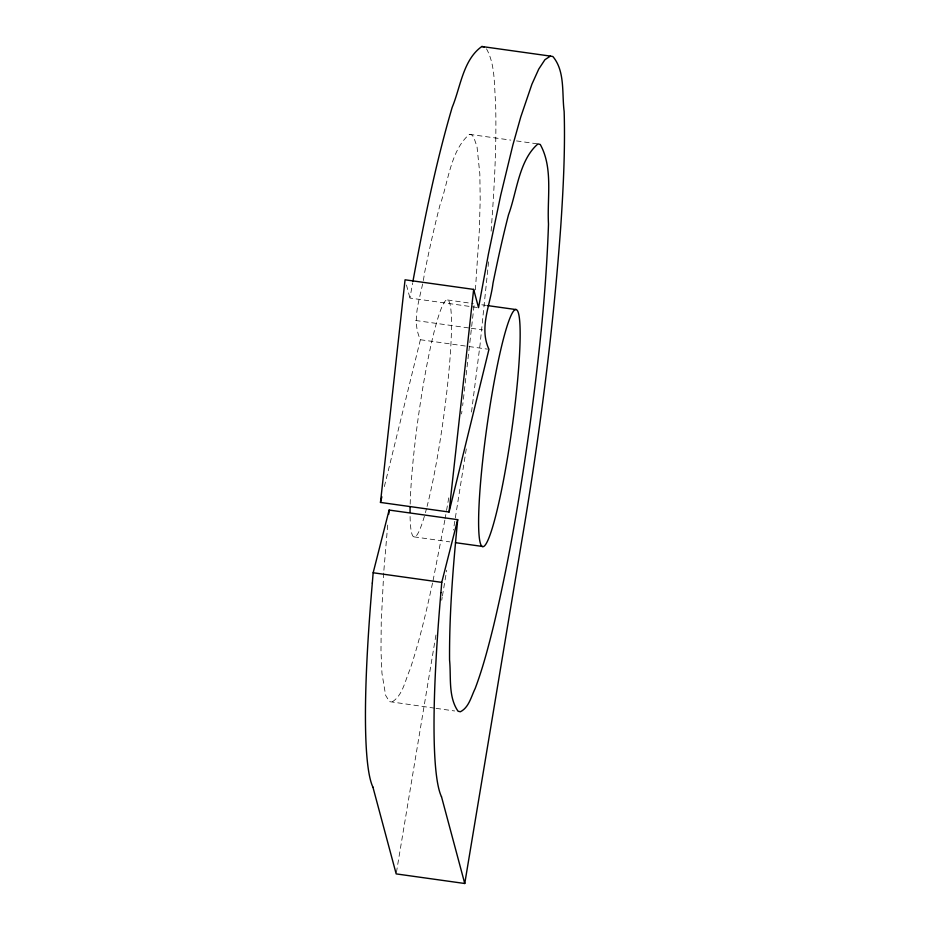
<?xml version="1.0" encoding="UTF-8"?>
<svg xmlns="http://www.w3.org/2000/svg" width="930" height="930" viewBox="0 0 930 930"><rect width="100%" height="100%" fill="white"/><g stroke="black" fill="none" stroke-linecap="round" stroke-linejoin="round"><path stroke-width="0.7" stroke-dasharray="4.65 3.49" d="M383.706 573.066L381.242 622.042L380.986 650.465L381.951 673.169L385.625 695.326L389.472 701.627L434.647 708.16M491.121 231.117C494.283 188.116 496.794 144.987 495.562 101.858C494.028 84.177 495.318 64.809 486.506 48.802M383.892 570.253L387.915 522.532M475.416 289.834L479.322 230.594L480.194 199.566L479.834 173.922L477.044 146.894L473.73 137.152L471.673 134.862L469.359 134.327C450.283 150.869 448.353 182.408 439.948 205.135C434.112 227.78 429.079 250.635 424.417 273.548C421.732 295.577 410.316 318.025 420.383 339.729L383.579 489.808M488.587 261.842L480.043 344.693L471.371 413.141M474.044 305.633L462.663 405.608M461.559 413.955L461.931 411.176M466.279 448.946L453.398 530.065M448.737 497.864L446.086 513.116M396.413 872.468L435.996 634.644M441.715 600.257L442.192 597.397M442.436 595.967L446.726 570.171M477.113 307.47L409.956 298.065L412.641 282.929M444.854 520.137L432.845 581.657M445.098 518.731L445.842 514.523M432.543 583.029C426.219 612.056 419.465 641.061 410.084 669.275C405.05 680.342 402.934 695.477 391.786 702.162M469.359 134.327L510.791 140.116M516.51 140.918L537.935 143.918M447.539 299.983L473.254 303.587M481.821 304.784L487.541 305.586M415.571 320.49L469.859 328.092M471.289 328.29L482.717 329.894M420.383 339.729L467.534 346.332M468.964 346.53L487.529 349.134M414.024 536.866L449.736 541.865M436.077 708.369L454.654 710.962M406.468 285.022L409.956 298.065M410.176 504.141A119.714 12.532 -82 0 1 433.473 334.416A119.714 12.532 -82 0 1 451.259 336.823A119.714 12.532 -82 0 1 427.079 506.42M426.475 508.757A119.714 12.532 -82 0 1 425.417 512.651M424.382 516.29A119.714 12.532 -82 0 1 410.072 515.197"/><path stroke-width="1.4" d="M372.314 583.064L373.163 572.764L389.124 510.059L457.7 519.661C453.131 566.312 449.237 613.137 449.562 660.056C451.248 676.866 448.004 696.675 458.06 711.229L460.362 711.764C468.987 707.463 471.208 696.5 475.172 688.514C482.868 668.019 488.39 646.803 493.632 625.576C509.477 558.965 520.707 491.342 530.135 423.557C538.993 357.353 546.294 290.834 548.491 224.049C546.98 198.02 553.35 168.063 540.249 144.464L537.935 143.918C518.859 160.471 516.929 192.01 508.524 214.725C502.688 237.382 497.655 260.226 493.005 283.15C490.308 305.18 478.904 327.616 488.959 349.331L449.062 512.023L380.475 502.433L405.062 279.802L473.649 289.404L478.543 307.667L488.448 253.913L500.689 195.3L512.883 144.964L520.777 116.913L531.925 84.177L538.749 69.087L544.945 59.683L550.421 56.102L552.862 56.521C565.289 71.203 561.79 93.477 564.15 111.449C565.266 149.323 563.348 187.209 560.86 224.99C553.292 330.452 539.621 435.426 521.986 539.656L464.756 883.5L396.18 873.898L372.907 787.059M440.901 592.666L441.75 582.366L457.7 519.661M388.717 514.22L389.124 510.059M449.062 512.023L473.649 289.404M412.885 281.581C423.662 223.014 435.38 164.482 452.189 107.31C460.583 87.176 463.012 59.822 481.833 46.5L550.421 56.102M380.475 502.433L381.858 496.818M487.541 305.586L516.115 309.585A119.714 12.532 -82 0 1 501.526 490.238A119.714 12.532 -82 0 1 480.426 484.332A119.714 12.532 -82 0 1 516.127 309.492M455.456 542.667L482.6 546.468M373.163 572.764L441.75 582.366M481.833 46.5L484.274 46.919M441.483 796.65L464.756 883.5M410.06 512.244A119.714 12.532 -82 0 1 410.107 506.943M372.895 787.094A375.918 39.362 -82 0 1 372.325 583.052M441.471 796.696A375.918 39.362 -82 0 1 440.901 592.654"/></g></svg>
